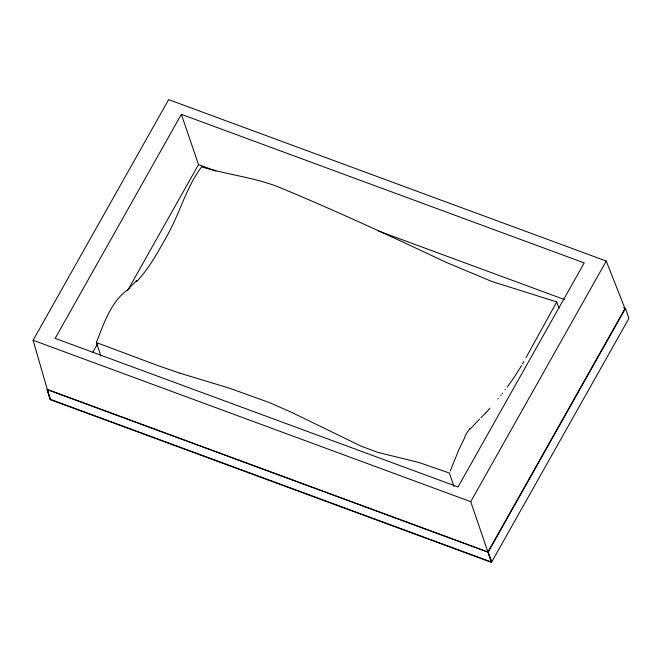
<?xml version="1.0" encoding="UTF-8"?>
<svg xmlns="http://www.w3.org/2000/svg" width="662" height="662" viewBox="0 0 662 662"><rect width="100%" height="100%" fill="white"/><g stroke="black" fill="none" stroke-linecap="round" stroke-linejoin="round"><path stroke-width="0.99" d="M100.955 356.123L96.329 342.535C104.265 322.725 111.199 300.308 130.025 288.078M450.243 470.972L458.849 449.721L465.08 436.97M525.926 357.803L556.742 301.93L491.982 281.515L445.791 262.185C390.332 235.986 334.666 210.21 277.966 186.775C253.314 177.267 226.785 174.569 201.604 166.865C186.063 187.603 179.832 213.338 167.138 235.655C158.135 251.717 149.314 268.234 136.537 281.698M47.3 389.446L33.1 340.268L168.636 99.631L606.26 261.043L624.986 308.575L487.902 551.951L470.723 501.672L606.26 261.043M181.355 114.336L55.153 338.39L458.013 486.975L584.215 262.913L181.355 114.336L198.534 164.606L127.584 290.56M623.546 307.698L625.491 308.418L628.9 318.43L491.461 562.369L50.246 399.633L47.366 389.661L487.977 552.166L491.618 562.088L50.403 399.36L46.985 389.339L488.242 552.083L491.651 562.104M92.622 352.639L97.695 343.636M488.242 552.083L625.491 308.418M523.907 361.419L522.475 363.935M521.524 365.573L514.622 376.686L507.233 387.03M470.119 429.117L479.445 419.195M505.015 389.91L505.346 389.488M502.152 393.551L502.524 393.087M500.695 395.371L501.109 394.85M498.172 398.483L497.774 398.971M490.07 408.115L488.895 409.447M488.63 409.745L485.974 412.658M485.825 412.815L481.009 417.689M377.878 452.386L418.905 462.473L449.399 473.049L453.991 486.529M377.199 452.171L361.295 446.196M179.725 373.12L229.838 388.304L269.459 402.612L291.139 412.128L360.649 445.907M179.518 373.054L158.532 365.821L96.329 342.535M198.534 164.606L215.961 171.036M378.623 231.03L564.521 299.596M33.1 340.268L470.723 501.672M487.977 552.166L491.461 562.369M556.742 301.93L558.976 308.5M47.366 389.661L50.246 399.633M464.865 436.366A37.916 13.902 -69.7 0 1 470.086 428.388M136.695 280.44A115.718 36.832 -67.5 0 1 130.232 286.919"/></g></svg>
